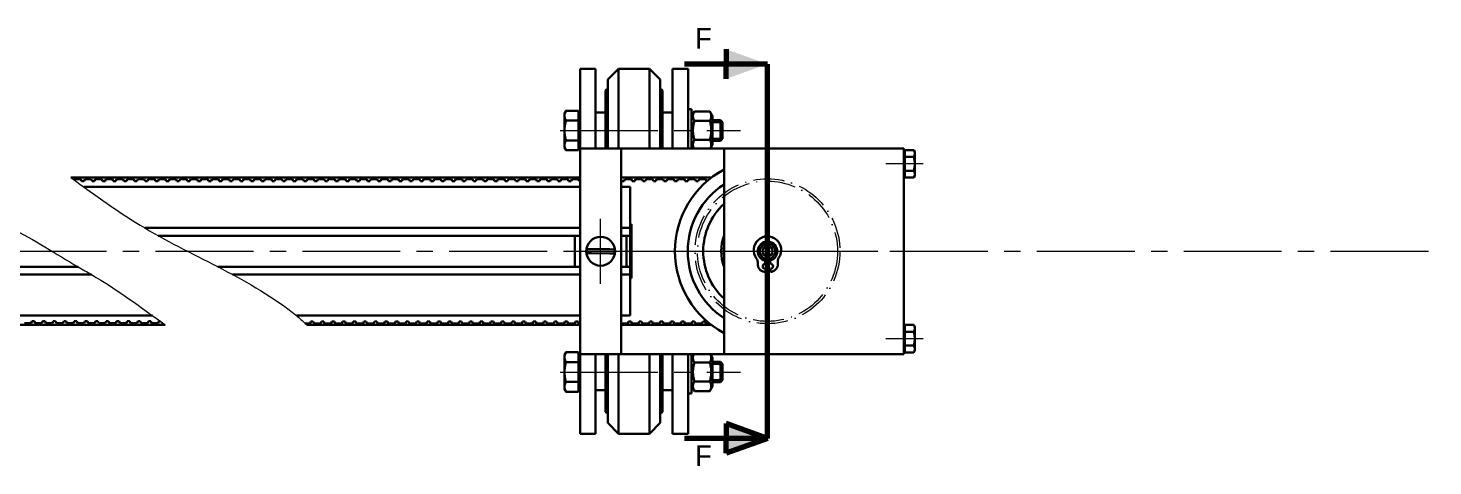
# Model space of a CAD drawing. Header units: millimetres. Extents: x 587 to 10361, y -8386 to 1488.
# Drawn here: x 7956.9 to 8230.2, y -4935.2 to -4850.1 of the extents above; entities that cross this region are included whole.
import ezdxf

# ---------------------------------------------------------------- set-up
doc = ezdxf.new("R2010")
doc.units = ezdxf.units.MM
doc.linetypes.add('ACAD_ISO10W100', pattern=[18, 12, -3, 0, -3])
doc.linetypes.add('CENTER2', pattern=[28.575, 19.05, -3.175, 3.175, -3.175])
for name, color, linetype, lineweight in [('Bgruba', 130, 'Continuous', 70), ('Cienka', 30, 'Continuous', 0), ('Gruba', 7, 'Continuous', 30), ('Przekrój', 50, 'Continuous', 15), ('Symetria', 210, 'ACAD_ISO10W100', 0), ('Widoczne (ISO)', 7, 'Continuous', 30), ('Wymiar', 3, 'Continuous', 20)]:
    doc.layers.add(name, color=color, linetype=linetype, lineweight=lineweight)

# ---------------------------------------------------------------- blocks, each defined once
blk = doc.blocks.new('*U260')
at = {"layer": 'Symetria', "color": 0, "linetype": 'CENTER2', "transparency": 16777216}
blk.add_line((-3.7, 0), (31.4, 0), dxfattribs=at)
blk = doc.blocks.new('*U261')
at = {"layer": 'Symetria', "color": 0, "linetype": 'CENTER2', "transparency": 16777216}
blk.add_line((-3.7, 0), (31.4, 0), dxfattribs=at)
blk = doc.blocks.new('*U301')
at = {"layer": 'Symetria', "color": 0, "linetype": 'CENTER2', "transparency": 16777216}
blk.add_line((3.62505, 0), (-3.62505, 0), dxfattribs=at)
blk = doc.blocks.new('*U302')
at = {"layer": 'Symetria', "color": 0, "linetype": 'CENTER2', "transparency": 16777216}
blk.add_line((3.62505, 0), (-3.62505, 0), dxfattribs=at)
blk = doc.blocks.new('*U346')
at = {"layer": 'Symetria', "color": 0, "linetype": 'CENTER2', "transparency": 16777216}
for p, q in [((0, 0.38), (0, 5.4)), ((-5.4, 0), (-0.38, 0)), ((0.38, 0), (5.4, 0)), ((0, -5.4), (0, -0.38))]:
    blk.add_line(p, q, dxfattribs=at)
at = {"layer": 'Symetria', "color": 0, "linetype": 'Continuous', "transparency": 16777216}
for p, q in [((-0.19, 0), (0.19, 0)), ((0, -0.19), (0, 0.19))]:
    blk.add_line(p, q, dxfattribs=at)
blk = doc.blocks.new('*U347')
at = {"layer": 'Symetria', "color": 0, "linetype": 'CENTER2', "transparency": 16777216}
for p, q in [((0, 0.56), (0, 6.3)), ((-6.3, 0), (-0.56, 0)), ((0.56, 0), (6.3, 0)), ((0, -6.3), (0, -0.56))]:
    blk.add_line(p, q, dxfattribs=at)
at = {"layer": 'Symetria', "color": 0, "linetype": 'Continuous', "transparency": 16777216}
for p, q in [((-0.28, 0), (0.28, 0)), ((0, -0.28), (0, 0.28))]:
    blk.add_line(p, q, dxfattribs=at)
blk = doc.blocks.new('*U348')
at = {"layer": 'Symetria', "color": 0, "linetype": 'CENTER2', "transparency": 16777216}
for p, q in [((0, 3.6), (0, 21.5)), ((-21.5, 0), (-3.6, 0)), ((3.6, 0), (21.5, 0)), ((0, -21.5), (0, -3.6))]:
    blk.add_line(p, q, dxfattribs=at)
at = {"layer": 'Symetria', "color": 0, "linetype": 'Continuous', "transparency": 16777216}
for p, q in [((-1.8, 0), (1.8, 0)), ((0, -1.8), (0, 1.8))]:
    blk.add_line(p, q, dxfattribs=at)
blk = doc.blocks.new('*U366')
at = {"layer": 'Symetria', "color": 0, "linetype": 'CENTER2', "transparency": 16777216}
blk.add_line((-118.71, 0), (529.84, 0), dxfattribs=at)

msp = doc.modelspace()

# ---------------------------------------------------------------- hatches: boundary and pattern name
at = {"layer": 'Bgruba'}
h = msp.add_hatch(color=256, dxfattribs=at)
h.dxf.hatch_style = 1
h.paths.add_polyline_path([(8092.648, -4859.963), (8099.713, -4857.436), (8099.713, -4857.078), (8092.648, -4857.078)])
h.paths.add_polyline_path([(8092.648, -4857.078), (8099.713, -4857.078), (8099.713, -4856.72), (8092.648, -4854.192)])
h.paths.add_polyline_path([(8099.713, -4857.078), (8100.713, -4857.078), (8099.713, -4856.72)])
h.paths.add_polyline_path([(8099.713, -4857.436), (8100.713, -4857.078), (8099.713, -4857.078)])
h = msp.add_hatch(color=256, dxfattribs=at)
h.dxf.hatch_style = 1
h.paths.add_polyline_path([(8092.648, -4932.757), (8099.713, -4930.229), (8099.713, -4929.871), (8092.648, -4929.871)])
h.paths.add_polyline_path([(8092.648, -4929.871), (8099.713, -4929.871), (8099.713, -4929.513), (8092.648, -4926.986)])
h.paths.add_polyline_path([(8099.713, -4929.871), (8100.713, -4929.871), (8099.713, -4929.513)])
h.paths.add_polyline_path([(8099.713, -4930.229), (8100.713, -4929.871), (8099.713, -4929.871)])

# ---------------------------------------------------------------- linework, layer by layer
for p, q in [((8092.648, -4854.192), (8092.648, -4857.078)), ((8100.713, -4857.078), (8084.583, -4857.078)), ((8092.648, -4859.963), (8092.648, -4857.078)), ((8100.713, -4929.871), (8100.713, -4857.078)), ((8100.713, -4929.871), (8092.648, -4926.986)), ((8092.648, -4926.986), (8092.648, -4929.871)), ((8100.713, -4929.871), (8084.583, -4929.871)), ((8100.713, -4929.871), (8092.648, -4932.757)), ((8092.648, -4932.757), (8092.648, -4929.871))]:
    msp.add_line(p, q, dxfattribs=at)
at = {"layer": 'Cienka'}
for p, q in [((8086.432, -4868.365), (8086.437, -4868.365)), ((8089.559, -4868.365), (8089.564, -4868.365)), ((8090.038, -4868.365), (8091.958, -4868.365)), ((8086.437, -4871.599), (8086.432, -4871.599)), ((8089.564, -4871.599), (8089.559, -4871.599)), ((8091.958, -4871.599), (8090.038, -4871.599)), ((8086.432, -4915.331), (8086.437, -4915.331)), ((8089.559, -4915.331), (8089.564, -4915.331)), ((8090.038, -4915.331), (8091.958, -4915.331)), ((8086.437, -4918.565), (8086.432, -4918.565)), ((8089.564, -4918.565), (8089.559, -4918.565)), ((8091.958, -4918.565), (8090.038, -4918.565))]:
    msp.add_line(p, q, dxfattribs=at)
at = {"layer": 'Gruba'}
for p, q in [((8064.256, -4857.991), (8064.256, -4873.474)), ((8064.256, -4857.991), (8067.256, -4857.991)), ((8067.256, -4857.991), (8067.256, -4873.474)), ((8069.656, -4860.091), (8071.756, -4857.991)), ((8071.756, -4857.991), (8077.756, -4857.991)), ((8071.756, -4873.474), (8071.756, -4857.991)), ((8079.856, -4860.091), (8077.756, -4857.991)), ((8077.756, -4873.474), (8077.756, -4857.991)), ((8082.256, -4857.991), (8082.256, -4873.474)), ((8082.256, -4857.991), (8085.256, -4857.991)), ((8085.256, -4857.991), (8085.256, -4873.474)), ((8069.656, -4873.474), (8069.656, -4860.091)), ((8079.856, -4873.474), (8079.856, -4860.091)), ((8069.206, -4862.241), (8069.456, -4861.991)), ((8069.206, -4873.474), (8069.206, -4862.241)), ((8069.656, -4861.991), (8069.456, -4861.991)), ((8069.456, -4873.474), (8069.456, -4861.991)), ((8079.856, -4861.991), (8080.056, -4861.991)), ((8080.306, -4862.241), (8080.056, -4861.991)), ((8080.056, -4873.474), (8080.056, -4861.991)), ((8080.306, -4873.474), (8080.306, -4862.241)), ((8067.256, -4866.491), (8069.206, -4866.491)), ((8069.206, -4873.474), (8069.206, -4866.491)), ((8080.306, -4866.491), (8082.256, -4866.491)), ((8085.256, -4865.844), (8085.958, -4865.844)), ((8085.958, -4865.844), (8085.958, -4869.991)), ((8085.958, -4867.222), (8086.494, -4866.293)), ((8085.958, -4867.222), (8086.494, -4866.293)), ((8085.958, -4867.222), (8085.958, -4867.222)), ((8085.958, -4872.742), (8085.958, -4867.222)), ((8089.498, -4866.287), (8086.498, -4866.287)), ((8089.498, -4866.287), (8086.498, -4866.287)), ((8090.038, -4867.222), (8089.502, -4866.293)), ((8090.038, -4867.222), (8089.502, -4866.293)), ((8090.038, -4872.742), (8090.038, -4867.222)), ((8090.038, -4867.222), (8090.038, -4872.742)), ((8085.958, -4873.474), (8085.958, -4869.991)), ((8089.498, -4868.125), (8086.498, -4868.125)), ((8089.498, -4868.144), (8086.498, -4868.144)), ((8090.038, -4867.982), (8091.575, -4867.982)), ((8090.038, -4867.982), (8091.575, -4867.982)), ((8091.958, -4868.365), (8090.038, -4868.365)), ((8091.958, -4868.365), (8091.575, -4867.982)), ((8091.958, -4868.365), (8091.575, -4867.982)), ((8091.575, -4867.982), (8091.575, -4871.982)), ((8091.958, -4871.599), (8091.958, -4868.365)), ((8091.958, -4868.365), (8091.958, -4871.599)), ((8085.958, -4872.742), (8086.381, -4873.474)), ((8085.958, -4872.742), (8086.381, -4873.474)), ((8085.958, -4872.761), (8085.958, -4872.761)), ((8089.498, -4871.82), (8086.498, -4871.82)), ((8089.498, -4871.839), (8086.498, -4871.839)), ((8090.038, -4872.742), (8089.615, -4873.474)), ((8090.038, -4872.742), (8089.615, -4873.474)), ((8090.038, -4871.599), (8091.958, -4871.599)), ((8090.038, -4871.982), (8091.575, -4871.982)), ((8091.575, -4871.982), (8090.038, -4871.982)), ((8091.958, -4871.599), (8091.575, -4871.982)), ((8091.958, -4871.599), (8091.575, -4871.982)), ((8064.256, -4873.474), (8072.256, -4873.474)), ((8064.256, -4873.474), (8064.256, -4913.474)), ((8072.256, -4873.474), (8092.256, -4873.474)), ((8072.256, -4913.474), (8072.256, -4873.474)), ((8092.256, -4913.474), (8092.256, -4873.474)), ((8127.256, -4873.474), (8092.256, -4873.474)), ((8127.256, -4913.474), (8127.256, -4873.474)), ((8064.256, -4879.14), (7965.197, -4879.138)), ((7965.79, -4879.57), (7965.833, -4879.452)), ((7965.833, -4879.452), (7967.116, -4879.452)), ((7967.116, -4879.452), (7967.259, -4879.847)), ((7967.259, -4879.847), (7967.75, -4879.847)), ((7967.722, -4880.974), (8064.256, -4880.974)), ((7967.75, -4879.847), (7967.894, -4879.452)), ((7967.894, -4879.452), (7969.176, -4879.452)), ((7969.176, -4879.452), (7969.32, -4879.847)), ((7969.32, -4879.847), (7969.81, -4879.847)), ((7969.81, -4879.847), (7969.954, -4879.452)), ((7969.954, -4879.452), (7971.236, -4879.452)), ((7971.236, -4879.452), (7971.38, -4879.847)), ((7971.38, -4879.847), (7971.871, -4879.847)), ((7971.871, -4879.847), (7972.014, -4879.452)), ((7972.014, -4879.452), (7973.297, -4879.452)), ((7973.297, -4879.452), (7973.441, -4879.847)), ((7973.441, -4879.847), (7973.931, -4879.847)), ((7973.931, -4879.847), (7974.075, -4879.452)), ((7974.075, -4879.452), (7975.357, -4879.452)), ((7975.357, -4879.452), (7975.501, -4879.847)), ((7975.501, -4879.847), (7975.991, -4879.847)), ((7975.991, -4879.847), (7976.135, -4879.452)), ((7976.135, -4879.452), (7977.417, -4879.452)), ((7977.417, -4879.452), (7977.561, -4879.847)), ((7977.561, -4879.847), (7978.052, -4879.847)), ((7978.052, -4879.847), (7978.196, -4879.452)), ((7978.196, -4879.452), (7979.478, -4879.452)), ((7979.478, -4879.452), (7979.622, -4879.847)), ((7979.622, -4879.847), (7980.112, -4879.847)), ((7980.112, -4879.847), (7980.256, -4879.452)), ((7980.256, -4879.452), (7981.538, -4879.452)), ((7981.538, -4879.452), (7981.682, -4879.847)), ((7981.682, -4879.847), (7982.172, -4879.847)), ((7982.172, -4879.847), (7982.316, -4879.452)), ((7982.316, -4879.452), (7983.599, -4879.452)), ((7983.599, -4879.452), (7983.742, -4879.847)), ((7983.742, -4879.847), (7984.233, -4879.847)), ((7984.233, -4879.847), (7984.377, -4879.452)), ((7984.377, -4879.452), (7985.659, -4879.452)), ((7985.659, -4879.452), (7985.803, -4879.847)), ((7985.803, -4879.847), (7986.293, -4879.847)), ((7986.293, -4879.847), (7986.437, -4879.452)), ((7986.437, -4879.452), (7987.719, -4879.452)), ((7987.719, -4879.452), (7987.863, -4879.847)), ((7987.863, -4879.847), (7988.354, -4879.847)), ((7988.354, -4879.847), (7988.497, -4879.452)), ((7988.497, -4879.452), (7989.78, -4879.452)), ((7989.78, -4879.452), (7989.923, -4879.847)), ((7989.923, -4879.847), (7990.414, -4879.847)), ((7990.414, -4879.847), (7990.558, -4879.452)), ((7990.558, -4879.452), (7991.84, -4879.452)), ((7991.84, -4879.452), (7991.984, -4879.847)), ((7991.984, -4879.847), (7992.474, -4879.847)), ((7992.474, -4879.847), (7992.618, -4879.452)), ((7992.618, -4879.452), (7993.9, -4879.452)), ((7993.9, -4879.452), (7994.044, -4879.847)), ((7994.044, -4879.847), (7994.535, -4879.847)), ((7994.535, -4879.847), (7994.678, -4879.452)), ((7994.678, -4879.452), (7995.961, -4879.452)), ((7995.961, -4879.452), (7996.105, -4879.847)), ((7996.105, -4879.847), (7996.595, -4879.847)), ((7996.595, -4879.847), (7996.739, -4879.452)), ((7996.739, -4879.452), (7998.021, -4879.452)), ((7998.021, -4879.452), (7998.165, -4879.847)), ((7998.165, -4879.847), (7998.655, -4879.847)), ((7998.655, -4879.847), (7998.799, -4879.452)), ((7998.799, -4879.452), (8000.081, -4879.452)), ((8000.081, -4879.452), (8000.225, -4879.847)), ((8000.225, -4879.847), (8000.716, -4879.847)), ((8000.716, -4879.847), (8000.859, -4879.452)), ((8000.859, -4879.452), (8002.142, -4879.452)), ((8002.142, -4879.452), (8002.286, -4879.847)), ((8002.286, -4879.847), (8002.776, -4879.847)), ((8002.776, -4879.847), (8002.92, -4879.452)), ((8002.92, -4879.452), (8004.202, -4879.452)), ((8004.202, -4879.452), (8004.346, -4879.848)), ((8004.346, -4879.848), (8004.836, -4879.848)), ((8004.836, -4879.848), (8004.98, -4879.452)), ((8004.98, -4879.452), (8006.263, -4879.453)), ((8006.263, -4879.453), (8006.406, -4879.848)), ((8006.406, -4879.848), (8006.897, -4879.848)), ((8006.897, -4879.848), (8007.041, -4879.453)), ((8007.041, -4879.453), (8008.323, -4879.453)), ((8008.323, -4879.453), (8008.467, -4879.848)), ((8008.467, -4879.848), (8008.957, -4879.848)), ((8008.957, -4879.848), (8009.101, -4879.453)), ((8009.101, -4879.453), (8010.383, -4879.453)), ((8010.383, -4879.453), (8010.527, -4879.848)), ((8010.527, -4879.848), (8011.018, -4879.848)), ((8011.018, -4879.848), (8011.161, -4879.453)), ((8011.161, -4879.453), (8012.444, -4879.453)), ((8012.444, -4879.453), (8012.587, -4879.848)), ((8012.587, -4879.848), (8013.078, -4879.848)), ((8013.078, -4879.848), (8013.222, -4879.453)), ((8013.222, -4879.453), (8014.504, -4879.453)), ((8014.504, -4879.453), (8014.648, -4879.848)), ((8014.648, -4879.848), (8015.138, -4879.848)), ((8015.138, -4879.848), (8015.282, -4879.453)), ((8015.282, -4879.453), (8016.564, -4879.453)), ((8016.564, -4879.453), (8016.708, -4879.848)), ((8016.708, -4879.848), (8017.199, -4879.848)), ((8017.199, -4879.848), (8017.342, -4879.453)), ((8017.342, -4879.453), (8018.625, -4879.453)), ((8018.625, -4879.453), (8018.769, -4879.848)), ((8018.769, -4879.848), (8019.259, -4879.848)), ((8019.259, -4879.848), (8019.403, -4879.453)), ((8019.403, -4879.453), (8020.685, -4879.453)), ((8020.685, -4879.453), (8020.829, -4879.848)), ((8020.829, -4879.848), (8021.319, -4879.848)), ((8021.319, -4879.848), (8021.463, -4879.453)), ((8021.463, -4879.453), (8022.745, -4879.453)), ((8022.745, -4879.453), (8022.889, -4879.848)), ((8022.889, -4879.848), (8023.38, -4879.848)), ((8023.38, -4879.848), (8023.523, -4879.453)), ((8023.523, -4879.453), (8024.806, -4879.453)), ((8024.806, -4879.453), (8024.95, -4879.848)), ((8024.95, -4879.848), (8025.44, -4879.848)), ((8025.44, -4879.848), (8025.584, -4879.453)), ((8025.584, -4879.453), (8026.866, -4879.453)), ((8026.866, -4879.453), (8027.01, -4879.848)), ((8027.01, -4879.848), (8027.5, -4879.848)), ((8027.5, -4879.848), (8027.644, -4879.453)), ((8027.644, -4879.453), (8028.927, -4879.453)), ((8028.927, -4879.453), (8029.07, -4879.848)), ((8029.07, -4879.848), (8029.561, -4879.848)), ((8029.561, -4879.848), (8029.705, -4879.453)), ((8029.705, -4879.453), (8030.987, -4879.453)), ((8030.987, -4879.453), (8031.131, -4879.848)), ((8031.131, -4879.848), (8031.621, -4879.848)), ((8031.621, -4879.848), (8031.765, -4879.453)), ((8031.765, -4879.453), (8033.047, -4879.453)), ((8033.047, -4879.453), (8033.191, -4879.848)), ((8033.191, -4879.848), (8033.681, -4879.848)), ((8033.681, -4879.848), (8033.825, -4879.453)), ((8033.825, -4879.453), (8035.108, -4879.453)), ((8035.108, -4879.453), (8035.251, -4879.848)), ((8035.251, -4879.848), (8035.742, -4879.848)), ((8035.742, -4879.848), (8035.886, -4879.453)), ((8035.886, -4879.453), (8037.168, -4879.453)), ((8037.168, -4879.453), (8037.312, -4879.848)), ((8037.312, -4879.848), (8037.802, -4879.848)), ((8037.802, -4879.848), (8037.946, -4879.453)), ((8037.946, -4879.453), (8039.228, -4879.453)), ((8039.228, -4879.453), (8039.372, -4879.848)), ((8039.372, -4879.848), (8039.863, -4879.848)), ((8039.863, -4879.848), (8040.006, -4879.453)), ((8040.006, -4879.453), (8041.289, -4879.453)), ((8041.289, -4879.453), (8041.433, -4879.848)), ((8041.433, -4879.848), (8041.923, -4879.848)), ((8041.923, -4879.848), (8042.067, -4879.453)), ((8042.067, -4879.453), (8043.349, -4879.453)), ((8043.349, -4879.453), (8043.493, -4879.848)), ((8043.493, -4879.848), (8043.983, -4879.848)), ((8043.983, -4879.848), (8044.127, -4879.453)), ((8044.127, -4879.453), (8045.409, -4879.453)), ((8045.409, -4879.453), (8045.553, -4879.848)), ((8045.553, -4879.848), (8046.044, -4879.848)), ((8046.044, -4879.848), (8046.187, -4879.453)), ((8046.187, -4879.453), (8047.47, -4879.453)), ((8047.47, -4879.453), (8047.614, -4879.848)), ((8047.614, -4879.848), (8048.104, -4879.848)), ((8048.104, -4879.848), (8048.248, -4879.453)), ((8048.248, -4879.453), (8049.53, -4879.453)), ((8049.53, -4879.453), (8049.674, -4879.848)), ((8049.674, -4879.848), (8050.164, -4879.848)), ((8050.164, -4879.848), (8050.308, -4879.453)), ((8050.308, -4879.453), (8051.591, -4879.453)), ((8051.591, -4879.453), (8051.734, -4879.848)), ((8051.734, -4879.848), (8052.225, -4879.848)), ((8052.225, -4879.848), (8052.369, -4879.453)), ((8052.369, -4879.453), (8053.651, -4879.453)), ((8053.651, -4879.453), (8053.795, -4879.849)), ((8053.795, -4879.849), (8054.285, -4879.849)), ((8054.285, -4879.849), (8054.429, -4879.453)), ((8054.429, -4879.453), (8055.711, -4879.454)), ((8055.711, -4879.454), (8055.855, -4879.849)), ((8055.855, -4879.849), (8056.345, -4879.849)), ((8056.345, -4879.849), (8056.489, -4879.454)), ((8056.489, -4879.454), (8057.772, -4879.454)), ((8057.772, -4879.454), (8057.915, -4879.849)), ((8057.915, -4879.849), (8058.406, -4879.849)), ((8058.406, -4879.849), (8058.55, -4879.454)), ((8058.55, -4879.454), (8059.832, -4879.454)), ((8059.832, -4879.454), (8059.976, -4879.849)), ((8059.976, -4879.849), (8060.466, -4879.849)), ((8060.466, -4879.849), (8060.61, -4879.454)), ((8060.61, -4879.454), (8061.892, -4879.454)), ((8061.892, -4879.454), (8062.036, -4879.849)), ((8062.036, -4879.849), (8062.527, -4879.849)), ((8062.527, -4879.849), (8062.67, -4879.454)), ((8062.67, -4879.454), (8063.953, -4879.454)), ((8063.953, -4879.454), (8064.096, -4879.849)), ((8064.096, -4879.849), (8064.256, -4879.849)), ((8089.826, -4879.141), (8072.256, -4879.14)), ((8072.256, -4879.624), (8072.338, -4879.849)), ((8072.256, -4880.974), (8074.016, -4880.974)), ((8072.338, -4879.849), (8072.828, -4879.849)), ((8072.828, -4879.849), (8072.972, -4879.454)), ((8072.972, -4879.454), (8074.255, -4879.454)), ((8074.016, -4880.974), (8074.016, -4888.949)), ((8074.255, -4879.454), (8074.398, -4879.849)), ((8074.398, -4879.849), (8074.889, -4879.849)), ((8074.889, -4879.849), (8075.033, -4879.454)), ((8075.033, -4879.454), (8076.315, -4879.454)), ((8076.315, -4879.454), (8076.459, -4879.849)), ((8076.459, -4879.849), (8076.949, -4879.849)), ((8076.949, -4879.849), (8077.093, -4879.454)), ((8077.093, -4879.454), (8078.375, -4879.454)), ((8078.375, -4879.454), (8078.519, -4879.849)), ((8078.519, -4879.849), (8079.009, -4879.849)), ((8079.009, -4879.849), (8079.153, -4879.454)), ((8079.153, -4879.454), (8080.436, -4879.454)), ((8080.436, -4879.454), (8080.579, -4879.849)), ((8080.579, -4879.849), (8081.07, -4879.849)), ((8081.07, -4879.849), (8081.214, -4879.454)), ((8081.214, -4879.454), (8082.496, -4879.454)), ((8082.496, -4879.454), (8082.64, -4879.849)), ((8082.64, -4879.849), (8083.13, -4879.849)), ((8083.13, -4879.849), (8083.274, -4879.454)), ((8083.274, -4879.454), (8084.556, -4879.454)), ((8084.556, -4879.454), (8084.7, -4879.849)), ((8084.7, -4879.849), (8085.191, -4879.849)), ((8085.191, -4879.849), (8085.334, -4879.454)), ((8085.334, -4879.454), (8086.617, -4879.454)), ((8086.617, -4879.454), (8086.76, -4879.849)), ((8086.76, -4879.849), (8087.251, -4879.849)), ((8087.251, -4879.849), (8087.395, -4879.454)), ((8087.395, -4879.454), (8088.677, -4879.454)), ((8088.677, -4879.454), (8088.821, -4879.849)), ((8088.821, -4879.849), (8088.951, -4879.849)), ((8064.256, -4888.949), (7979.58, -4888.949)), ((8074.016, -4888.949), (8072.256, -4888.949)), ((8074.016, -4888.224), (8074.256, -4888.224)), ((8074.016, -4890.449), (8074.016, -4888.949)), ((8074.256, -4888.224), (8074.256, -4889.224)), ((7982.178, -4890.449), (8064.256, -4890.449)), ((8063.254, -4896.499), (8063.254, -4890.449)), ((8072.256, -4890.449), (8074.016, -4890.449)), ((8073.258, -4896.499), (8073.258, -4890.449)), ((8074.016, -4889.224), (8074.256, -4889.224)), ((8074.016, -4890.449), (8074.016, -4896.499)), ((8074.256, -4889.224), (8074.256, -4897.724)), ((8066.479, -4893.855), (8065.587, -4893.846)), ((8065.595, -4893.046), (8066.487, -4893.055)), ((8070.025, -4893.894), (8066.479, -4893.855)), ((8066.487, -4893.055), (8070.034, -4893.094)), ((8070.917, -4893.903), (8070.025, -4893.894)), ((8070.034, -4893.094), (8070.926, -4893.103)), ((7966.597, -4896.499), (7925.513, -4896.499)), ((8064.256, -4896.499), (7993.787, -4896.499)), ((8074.016, -4896.499), (8072.256, -4896.499)), ((8074.016, -4897.999), (8074.016, -4896.499)), ((8100.263, -4895.32), (8100.279, -4895.92)), ((8100.306, -4896.92), (8100.322, -4897.519)), ((8101.278, -4895.893), (8101.262, -4895.293)), ((8101.321, -4897.493), (8101.305, -4896.893)), ((7924.013, -4897.999), (7969.195, -4897.999)), ((7996.637, -4897.999), (8064.256, -4897.999)), ((8072.256, -4897.999), (8074.016, -4897.999)), ((8074.016, -4897.724), (8074.256, -4897.724)), ((8074.016, -4897.999), (8074.016, -4905.974)), ((8074.016, -4898.724), (8074.256, -4898.724)), ((8074.256, -4897.724), (8074.256, -4898.724)), ((7920.538, -4905.974), (7981.057, -4905.974)), ((7920.538, -4907.788), (7983.542, -4907.789)), ((7957.47, -4907.475), (7956.188, -4907.475)), ((7957.614, -4907.08), (7957.47, -4907.475)), ((7958.105, -4907.08), (7957.614, -4907.08)), ((7958.248, -4907.475), (7958.105, -4907.08)), ((7959.531, -4907.475), (7958.248, -4907.475)), ((7959.675, -4907.08), (7959.531, -4907.475)), ((7960.165, -4907.08), (7959.675, -4907.08)), ((7960.309, -4907.475), (7960.165, -4907.08)), ((7961.591, -4907.475), (7960.309, -4907.475)), ((7961.735, -4907.08), (7961.591, -4907.475)), ((7962.225, -4907.08), (7961.735, -4907.08)), ((7962.369, -4907.475), (7962.225, -4907.08)), ((7963.652, -4907.475), (7962.369, -4907.475)), ((7963.795, -4907.08), (7963.652, -4907.475)), ((7964.286, -4907.08), (7963.795, -4907.08)), ((7964.43, -4907.475), (7964.286, -4907.08)), ((7965.712, -4907.475), (7964.43, -4907.475)), ((7965.856, -4907.08), (7965.712, -4907.475)), ((7966.346, -4907.08), (7965.856, -4907.08)), ((7966.49, -4907.475), (7966.346, -4907.08)), ((7967.772, -4907.475), (7966.49, -4907.475)), ((7967.916, -4907.08), (7967.772, -4907.475)), ((7968.406, -4907.08), (7967.916, -4907.08)), ((7968.55, -4907.475), (7968.406, -4907.08)), ((7969.833, -4907.475), (7968.55, -4907.475)), ((7969.976, -4907.08), (7969.833, -4907.475)), ((7970.467, -4907.08), (7969.976, -4907.08)), ((7970.611, -4907.475), (7970.467, -4907.08)), ((7971.893, -4907.476), (7970.611, -4907.475)), ((7972.037, -4907.08), (7971.893, -4907.476)), ((7972.527, -4907.08), (7972.037, -4907.08)), ((7972.671, -4907.476), (7972.527, -4907.08)), ((7973.953, -4907.476), (7972.671, -4907.476)), ((7974.097, -4907.081), (7973.953, -4907.476)), ((7974.588, -4907.081), (7974.097, -4907.081)), ((7974.731, -4907.476), (7974.588, -4907.081)), ((7976.014, -4907.476), (7974.731, -4907.476)), ((7976.158, -4907.081), (7976.014, -4907.476)), ((7976.648, -4907.081), (7976.158, -4907.081)), ((7976.792, -4907.476), (7976.648, -4907.081)), ((7978.074, -4907.476), (7976.792, -4907.476)), ((7978.218, -4907.081), (7978.074, -4907.476)), ((7978.708, -4907.081), (7978.218, -4907.081)), ((7978.852, -4907.476), (7978.708, -4907.081)), ((7980.134, -4907.476), (7978.852, -4907.476)), ((7980.278, -4907.081), (7980.134, -4907.476)), ((7980.769, -4907.081), (7980.278, -4907.081)), ((7980.912, -4907.476), (7980.769, -4907.081)), ((7982.195, -4907.476), (7980.912, -4907.476)), ((7982.339, -4907.081), (7982.195, -4907.476)), ((7982.575, -4907.081), (7982.339, -4907.081)), ((7982.973, -4907.476), (7982.922, -4907.335)), ((8009.068, -4905.974), (8064.256, -4905.974)), ((8011.728, -4907.493), (8010.801, -4907.493)), ((8011.115, -4907.806), (8064.256, -4907.807)), ((8011.872, -4907.098), (8011.728, -4907.493)), ((8012.363, -4907.098), (8011.872, -4907.098)), ((8012.506, -4907.493), (8012.363, -4907.098)), ((8013.789, -4907.493), (8012.506, -4907.493)), ((8013.933, -4907.098), (8013.789, -4907.493)), ((8014.423, -4907.098), (8013.933, -4907.098)), ((8014.567, -4907.493), (8014.423, -4907.098)), ((8015.849, -4907.493), (8014.567, -4907.493)), ((8015.993, -4907.098), (8015.849, -4907.493)), ((8016.483, -4907.098), (8015.993, -4907.098)), ((8016.627, -4907.493), (8016.483, -4907.098)), ((8017.909, -4907.493), (8016.627, -4907.493)), ((8018.053, -4907.098), (8017.909, -4907.493)), ((8018.544, -4907.098), (8018.053, -4907.098)), ((8018.687, -4907.493), (8018.544, -4907.098)), ((8019.97, -4907.493), (8018.687, -4907.493)), ((8020.114, -4907.098), (8019.97, -4907.493)), ((8020.604, -4907.098), (8020.114, -4907.098)), ((8020.748, -4907.493), (8020.604, -4907.098)), ((8022.03, -4907.493), (8020.748, -4907.493)), ((8022.174, -4907.098), (8022.03, -4907.493)), ((8022.664, -4907.098), (8022.174, -4907.098)), ((8022.808, -4907.493), (8022.664, -4907.098)), ((8024.091, -4907.493), (8022.808, -4907.493)), ((8024.234, -4907.098), (8024.091, -4907.493)), ((8024.725, -4907.098), (8024.234, -4907.098)), ((8024.869, -4907.493), (8024.725, -4907.098)), ((8026.151, -4907.493), (8024.869, -4907.493)), ((8026.295, -4907.098), (8026.151, -4907.493)), ((8026.785, -4907.098), (8026.295, -4907.098)), ((8026.929, -4907.493), (8026.785, -4907.098)), ((8028.211, -4907.493), (8026.929, -4907.493)), ((8028.355, -4907.098), (8028.211, -4907.493)), ((8028.845, -4907.098), (8028.355, -4907.098)), ((8028.989, -4907.493), (8028.845, -4907.098)), ((8030.272, -4907.493), (8028.989, -4907.493)), ((8030.415, -4907.098), (8030.272, -4907.493)), ((8030.906, -4907.098), (8030.415, -4907.098)), ((8031.05, -4907.493), (8030.906, -4907.098)), ((8032.332, -4907.493), (8031.05, -4907.493)), ((8032.476, -4907.098), (8032.332, -4907.493)), ((8032.966, -4907.098), (8032.476, -4907.098)), ((8033.11, -4907.493), (8032.966, -4907.098)), ((8034.392, -4907.493), (8033.11, -4907.493)), ((8034.536, -4907.098), (8034.392, -4907.493)), ((8035.027, -4907.098), (8034.536, -4907.098)), ((8035.17, -4907.493), (8035.027, -4907.098)), ((8036.453, -4907.493), (8035.17, -4907.493)), ((8036.597, -4907.098), (8036.453, -4907.493)), ((8037.087, -4907.098), (8036.597, -4907.098)), ((8037.231, -4907.493), (8037.087, -4907.098)), ((8038.513, -4907.493), (8037.231, -4907.493)), ((8038.657, -4907.098), (8038.513, -4907.493)), ((8039.147, -4907.098), (8038.657, -4907.098)), ((8039.291, -4907.493), (8039.147, -4907.098)), ((8040.573, -4907.493), (8039.291, -4907.493)), ((8040.717, -4907.098), (8040.573, -4907.493)), ((8041.208, -4907.098), (8040.717, -4907.098)), ((8041.351, -4907.493), (8041.208, -4907.098)), ((8042.634, -4907.493), (8041.351, -4907.493)), ((8042.778, -4907.098), (8042.634, -4907.493)), ((8043.268, -4907.098), (8042.778, -4907.098)), ((8043.412, -4907.493), (8043.268, -4907.098)), ((8044.694, -4907.493), (8043.412, -4907.493)), ((8044.838, -4907.098), (8044.694, -4907.493)), ((8045.328, -4907.098), (8044.838, -4907.098)), ((8045.472, -4907.493), (8045.328, -4907.098)), ((8046.755, -4907.493), (8045.472, -4907.493)), ((8046.898, -4907.098), (8046.755, -4907.493)), ((8047.389, -4907.098), (8046.898, -4907.098)), ((8047.142, -4907.447), (8047.145, -4907.447)), ((8047.533, -4907.493), (8047.389, -4907.098)), ((8048.815, -4907.493), (8047.533, -4907.493)), ((8048.959, -4907.098), (8048.815, -4907.493)), ((8049.449, -4907.098), (8048.959, -4907.098)), ((8049.593, -4907.493), (8049.449, -4907.098)), ((8050.875, -4907.494), (8049.593, -4907.493)), ((8051.019, -4907.098), (8050.875, -4907.494)), ((8051.509, -4907.098), (8051.019, -4907.098)), ((8051.653, -4907.494), (8051.509, -4907.098)), ((8052.936, -4907.494), (8051.653, -4907.494)), ((8053.079, -4907.099), (8052.936, -4907.494)), ((8053.57, -4907.099), (8053.079, -4907.099)), ((8053.714, -4907.494), (8053.57, -4907.099)), ((8054.996, -4907.494), (8053.714, -4907.494)), ((8055.14, -4907.099), (8054.996, -4907.494)), ((8055.63, -4907.099), (8055.14, -4907.099)), ((8055.774, -4907.494), (8055.63, -4907.099)), ((8057.056, -4907.494), (8055.774, -4907.494)), ((8057.2, -4907.099), (8057.056, -4907.494)), ((8057.691, -4907.099), (8057.2, -4907.099)), ((8057.834, -4907.494), (8057.691, -4907.099)), ((8059.117, -4907.494), (8057.834, -4907.494)), ((8059.26, -4907.099), (8059.117, -4907.494)), ((8059.751, -4907.099), (8059.26, -4907.099)), ((8059.895, -4907.494), (8059.751, -4907.099)), ((8061.177, -4907.494), (8059.895, -4907.494)), ((8061.321, -4907.099), (8061.177, -4907.494)), ((8061.811, -4907.099), (8061.321, -4907.099)), ((8061.955, -4907.494), (8061.811, -4907.099)), ((8063.237, -4907.494), (8061.955, -4907.494)), ((8063.381, -4907.099), (8063.237, -4907.494)), ((8063.872, -4907.099), (8063.381, -4907.099)), ((8064.015, -4907.494), (8063.872, -4907.099)), ((8064.256, -4907.494), (8064.015, -4907.494)), ((8072.256, -4905.974), (8074.016, -4905.974)), ((8072.257, -4907.494), (8072.256, -4907.492)), ((8072.256, -4907.808), (8089.825, -4907.808)), ((8073.539, -4907.494), (8072.257, -4907.494)), ((8073.683, -4907.099), (8073.539, -4907.494)), ((8074.173, -4907.099), (8073.683, -4907.099)), ((8074.317, -4907.494), (8074.173, -4907.099)), ((8075.6, -4907.494), (8074.317, -4907.494)), ((8075.743, -4907.099), (8075.6, -4907.494)), ((8076.234, -4907.099), (8075.743, -4907.099)), ((8076.378, -4907.494), (8076.234, -4907.099)), ((8077.66, -4907.494), (8076.378, -4907.494)), ((8077.804, -4907.099), (8077.66, -4907.494)), ((8078.294, -4907.099), (8077.804, -4907.099)), ((8078.438, -4907.494), (8078.294, -4907.099)), ((8079.72, -4907.494), (8078.438, -4907.494)), ((8079.864, -4907.099), (8079.72, -4907.494)), ((8080.355, -4907.099), (8079.864, -4907.099)), ((8080.498, -4907.494), (8080.355, -4907.099)), ((8081.781, -4907.494), (8080.498, -4907.494)), ((8081.924, -4907.099), (8081.781, -4907.494)), ((8082.415, -4907.099), (8081.924, -4907.099)), ((8082.559, -4907.494), (8082.415, -4907.099)), ((8083.841, -4907.494), (8082.559, -4907.494)), ((8083.985, -4907.099), (8083.841, -4907.494)), ((8084.475, -4907.099), (8083.985, -4907.099)), ((8084.619, -4907.494), (8084.475, -4907.099)), ((8085.901, -4907.494), (8084.619, -4907.494)), ((8086.045, -4907.099), (8085.901, -4907.494)), ((8086.536, -4907.099), (8086.045, -4907.099)), ((8086.679, -4907.494), (8086.536, -4907.099)), ((8087.962, -4907.494), (8086.679, -4907.494)), ((8088.106, -4907.099), (8087.962, -4907.494)), ((8088.596, -4907.099), (8088.106, -4907.099)), ((8088.74, -4907.494), (8088.596, -4907.099)), ((8089.424, -4907.494), (8088.74, -4907.494)), ((8064.256, -4913.474), (8064.256, -4928.958)), ((8064.256, -4913.474), (8072.256, -4913.474)), ((8067.256, -4913.474), (8067.256, -4928.958)), ((8069.206, -4920.458), (8069.206, -4913.474)), ((8069.206, -4924.708), (8069.206, -4913.474)), ((8069.456, -4924.958), (8069.456, -4913.474)), ((8069.656, -4926.858), (8069.656, -4913.474)), ((8071.756, -4928.958), (8071.756, -4913.474)), ((8072.256, -4913.474), (8092.256, -4913.474)), ((8077.756, -4928.958), (8077.756, -4913.474)), ((8079.856, -4926.858), (8079.856, -4913.474)), ((8080.056, -4924.958), (8080.056, -4913.474)), ((8080.306, -4924.708), (8080.306, -4913.474)), ((8082.256, -4913.474), (8082.256, -4928.958)), ((8085.256, -4913.474), (8085.256, -4928.958)), ((8085.958, -4914.188), (8086.37, -4913.474)), ((8085.958, -4914.188), (8086.37, -4913.474)), ((8085.958, -4913.474), (8085.958, -4916.958)), ((8090.038, -4914.188), (8089.626, -4913.474)), ((8090.038, -4914.188), (8089.626, -4913.474)), ((8127.256, -4913.474), (8092.256, -4913.474)), ((8085.958, -4914.188), (8085.958, -4914.188)), ((8085.958, -4919.708), (8085.958, -4914.188)), ((8089.498, -4915.091), (8086.498, -4915.091)), ((8089.498, -4915.11), (8086.498, -4915.11)), ((8090.038, -4919.708), (8090.038, -4914.188)), ((8090.038, -4914.188), (8090.038, -4919.708)), ((8090.038, -4914.948), (8091.575, -4914.948)), ((8090.038, -4914.948), (8091.575, -4914.948)), ((8091.958, -4915.331), (8090.038, -4915.331)), ((8091.958, -4915.331), (8091.575, -4914.948)), ((8091.958, -4915.331), (8091.575, -4914.948)), ((8091.575, -4914.948), (8091.575, -4918.948)), ((8091.958, -4918.565), (8091.958, -4915.331)), ((8091.958, -4915.331), (8091.958, -4918.565)), ((8085.958, -4921.105), (8085.958, -4916.958)), ((8089.498, -4918.786), (8086.498, -4918.786)), ((8089.498, -4918.805), (8086.498, -4918.805)), ((8090.038, -4918.565), (8091.958, -4918.565)), ((8090.038, -4918.948), (8091.575, -4918.948)), ((8091.575, -4918.948), (8090.038, -4918.948)), ((8091.958, -4918.565), (8091.575, -4918.948)), ((8091.958, -4918.565), (8091.575, -4918.948)), ((8067.256, -4920.458), (8069.206, -4920.458)), ((8080.306, -4920.458), (8082.256, -4920.458)), ((8085.256, -4921.105), (8085.958, -4921.105)), ((8085.958, -4919.708), (8086.494, -4920.637)), ((8085.958, -4919.708), (8086.494, -4920.637)), ((8085.958, -4919.727), (8085.958, -4919.727)), ((8089.498, -4920.643), (8086.498, -4920.643)), ((8089.498, -4920.643), (8086.498, -4920.643)), ((8090.038, -4919.708), (8089.502, -4920.637)), ((8090.038, -4919.708), (8089.502, -4920.637)), ((8069.206, -4924.708), (8069.456, -4924.958)), ((8080.306, -4924.708), (8080.056, -4924.958)), ((8069.656, -4924.958), (8069.456, -4924.958)), ((8069.656, -4926.858), (8071.756, -4928.958)), ((8079.856, -4926.858), (8077.756, -4928.958)), ((8079.856, -4924.958), (8080.056, -4924.958)), ((8064.256, -4928.958), (8067.256, -4928.958)), ((8071.756, -4928.958), (8077.756, -4928.958)), ((8082.256, -4928.958), (8085.256, -4928.958))]:
    msp.add_line(p, q, dxfattribs=at)
for centre, radius in [((8068.256, -4893.474), 2.8), ((8100.713, -4893.474), 1.5), ((8100.713, -4893.474), 1)]:
    msp.add_circle(centre, radius, dxfattribs=at)
for centre, radius, start, end in [((8100.713, -4893.474), 18, 118.0238, 241.9762), ((8100.713, -4893.474), 15.5, 123.06695, 236.93305), ((8100.713, -4893.474), 12.5, 132.57596, 227.42404), ((8100.713, -4893.474), 9, 159.99731, 200.00269), ((8100.707, -4893.25), 2.675, 327.02951, 216.05365), ((8100.713, -4893.474), 1.9, 286.7991, 256.28406), ((8068.256, -4893.474), 2.695, 170.84932, 187.91838), ((8068.256, -4893.474), 2.695, 350.84932, 7.91838), ((8100.713, -4893.474), 8.5, 174.24035, 185.75965), ((8097.332, -4895.707), 1.5, 354.24523, 36.05365), ((8100.317, -4896.008), 1.5, 174.24523, 261.10325), ((8100.292, -4896.42), 0.5, 91.54158, 271.54158), ((8100.713, -4893.474), 2, 257.06407, 286.01909), ((8101.292, -4896.393), 0.5, 271.54158, 91.54158), ((8101.245, -4895.983), 1.5, 281.97991, 8.83793), ((8104.21, -4895.522), 1.5, 147.02951, 188.83793), ((8100.713, -4893.474), 4.064, 261.10325, 264.47433), ((8100.713, -4893.474), 4.064, 278.60884, 281.97991)]:
    msp.add_arc(centre, radius, start, end, dxfattribs=at)
for points, weights in [([(8086.498, -4866.287), (8085.965, -4867.206), (8086.498, -4868.125)], [1, 1.15470053838, 1]), ([(8086.498, -4868.144), (8085.965, -4867.215), (8086.498, -4866.287)], [1, 1.15470053838, 1]), ([(8086.498, -4866.287), (8086.496, -4866.29), (8086.494, -4866.293)], [1, 1.0004584973, 1.00091427683]), ([(8089.498, -4868.125), (8090.032, -4867.206), (8089.498, -4866.287)], [1, 1.15470053838, 1]), ([(8089.498, -4866.287), (8090.032, -4867.215), (8089.498, -4868.144)], [1, 1.15470053838, 1]), ([(8089.502, -4866.293), (8089.5, -4866.29), (8089.498, -4866.287)], [1.00091427683, 1.0004584973, 1]), ([(8086.498, -4868.125), (8085.965, -4869.972), (8086.498, -4871.82)], [1, 1.15470053838, 1]), ([(8086.498, -4871.839), (8085.965, -4869.991), (8086.498, -4868.144)], [1, 1.15470053838, 1]), ([(8089.498, -4871.82), (8090.032, -4869.972), (8089.498, -4868.125)], [1, 1.15470053838, 1]), ([(8089.498, -4868.144), (8090.032, -4869.991), (8089.498, -4871.839)], [1, 1.15470053838, 1]), ([(8086.498, -4871.82), (8086.011, -4872.668), (8086.392, -4873.474)], [1, 1.13950675207, 1.02740308214]), ([(8086.391, -4873.474), (8086.011, -4872.678), (8086.498, -4871.839)], [1.02766464508, 1.1393437882, 1]), ([(8089.604, -4873.474), (8089.986, -4872.668), (8089.498, -4871.82)], [1.0274030821, 1.13950675209, 1]), ([(8089.498, -4871.839), (8089.985, -4872.678), (8089.605, -4873.474)], [1, 1.13934378822, 1.02766464505]), ([(8086.498, -4915.11), (8086.015, -4914.27), (8086.383, -4913.474)], [1, 1.13802261178, 1.02975983163]), ([(8086.382, -4913.474), (8086.016, -4914.26), (8086.498, -4915.091)], [1.03004091389, 1.13784317264, 1]), ([(8089.498, -4915.091), (8089.98, -4914.26), (8089.614, -4913.474)], [1, 1.13784317262, 1.03004091392]), ([(8089.613, -4913.474), (8089.981, -4914.27), (8089.498, -4915.11)], [1.02975983166, 1.13802261176, 1]), ([(8086.498, -4915.091), (8085.965, -4916.939), (8086.498, -4918.786)], [1, 1.15470053838, 1]), ([(8086.498, -4918.805), (8085.965, -4916.958), (8086.498, -4915.11)], [1, 1.15470053838, 1]), ([(8089.498, -4918.786), (8090.032, -4916.939), (8089.498, -4915.091)], [1, 1.15470053838, 1]), ([(8089.498, -4915.11), (8090.032, -4916.958), (8089.498, -4918.805)], [1, 1.15470053838, 1]), ([(8086.498, -4918.786), (8085.965, -4919.715), (8086.498, -4920.643)], [1, 1.15470053838, 1]), ([(8086.498, -4920.643), (8085.965, -4919.724), (8086.498, -4918.805)], [1, 1.15470053838, 1]), ([(8089.498, -4920.643), (8090.032, -4919.715), (8089.498, -4918.786)], [1, 1.15470053838, 1]), ([(8089.498, -4918.805), (8090.032, -4919.724), (8089.498, -4920.643)], [1, 1.15470053838, 1]), ([(8086.498, -4920.643), (8086.496, -4920.64), (8086.494, -4920.637)], [1, 1.0004584973, 1.00091427683]), ([(8089.502, -4920.637), (8089.5, -4920.64), (8089.498, -4920.643)], [1.00091427683, 1.0004584973, 1])]:
    msp.add_rational_spline(points, weights, degree=2, dxfattribs=at)
at = {"layer": 'Przekrój'}
for points in [[(7938.36, -4879.435), (7939.707, -4880.974), (7953.52, -4888.949), (7966.597, -4896.499), (7969.195, -4897.999), (7983.544, -4907.791)], [(7965.197, -4879.138), (7979.58, -4888.949), (8009.068, -4905.974), (8010.801, -4907.493), (8011.115, -4907.806)]]:
    msp.add_spline(points, degree=3, dxfattribs=at)
at = {"layer": 'Symetria', "ltscale": 0.5}
for radius in [14.093, 13.627]:
    msp.add_circle((8100.713, -4893.474), radius, dxfattribs=at)
at = {"layer": 'Widoczne (ISO)'}
for p, q in [((8061.228, -4866.661), (8061.526, -4866.146)), ((8061.228, -4867.107), (8061.228, -4866.661)), ((8061.228, -4869.991), (8061.228, -4867.107)), ((8063.953, -4866.146), (8061.526, -4866.146)), ((8063.953, -4868.068), (8063.953, -4866.146)), ((8063.953, -4867.085), (8064.256, -4867.085)), ((8061.228, -4872.875), (8061.228, -4869.991)), ((8063.953, -4868.068), (8061.526, -4868.068)), ((8063.953, -4871.914), (8063.953, -4868.068)), ((8063.953, -4871.914), (8061.526, -4871.914)), ((8063.953, -4873.837), (8063.953, -4871.914)), ((8061.228, -4873.322), (8061.228, -4872.875)), ((8061.228, -4873.322), (8061.526, -4873.837)), ((8063.953, -4873.837), (8061.526, -4873.837)), ((8063.953, -4872.898), (8064.256, -4872.898)), ((8127.467, -4874.447), (8127.256, -4874.447)), ((8127.467, -4873.792), (8129.161, -4873.792)), ((8127.467, -4875.133), (8127.467, -4873.792)), ((8127.467, -4875.133), (8129.161, -4875.133)), ((8127.467, -4877.816), (8127.467, -4875.133)), ((8129.368, -4874.152), (8129.161, -4873.792)), ((8129.368, -4874.463), (8129.368, -4874.152)), ((8129.368, -4876.474), (8129.368, -4874.463)), ((8127.467, -4877.816), (8129.161, -4877.816)), ((8127.467, -4879.157), (8127.467, -4877.816)), ((8129.368, -4878.486), (8129.368, -4876.474)), ((8127.467, -4878.502), (8127.256, -4878.502)), ((8127.467, -4879.157), (8129.161, -4879.157)), ((8129.368, -4878.797), (8129.161, -4879.157)), ((8129.368, -4878.797), (8129.368, -4878.486)), ((8127.467, -4907.792), (8127.467, -4909.133)), ((8127.467, -4907.792), (8129.161, -4907.792)), ((8129.368, -4908.152), (8129.161, -4907.792)), ((8129.368, -4908.152), (8129.368, -4908.463)), ((8127.467, -4908.447), (8127.256, -4908.447)), ((8127.467, -4909.133), (8129.161, -4909.133)), ((8127.467, -4909.133), (8127.467, -4911.816)), ((8129.368, -4908.463), (8129.368, -4910.474)), ((8129.368, -4910.474), (8129.368, -4912.486)), ((8061.228, -4913.627), (8061.526, -4913.112)), ((8061.228, -4914.073), (8061.228, -4913.627)), ((8063.953, -4913.112), (8061.526, -4913.112)), ((8063.953, -4915.035), (8063.953, -4913.112)), ((8127.467, -4912.502), (8127.256, -4912.502)), ((8127.467, -4911.816), (8129.161, -4911.816)), ((8127.467, -4911.816), (8127.467, -4913.157)), ((8127.467, -4913.157), (8129.161, -4913.157)), ((8129.368, -4912.797), (8129.161, -4913.157)), ((8129.368, -4912.486), (8129.368, -4912.797)), ((8061.228, -4916.958), (8061.228, -4914.073)), ((8063.953, -4915.035), (8061.526, -4915.035)), ((8063.953, -4914.051), (8064.256, -4914.051)), ((8063.953, -4918.881), (8063.953, -4915.035)), ((8061.228, -4919.842), (8061.228, -4916.958)), ((8063.953, -4918.881), (8061.526, -4918.881)), ((8063.953, -4920.803), (8063.953, -4918.881)), ((8061.228, -4920.288), (8061.228, -4919.842)), ((8061.228, -4920.288), (8061.526, -4920.803)), ((8063.953, -4920.803), (8061.526, -4920.803)), ((8063.953, -4919.864), (8064.256, -4919.864))]:
    msp.add_line(p, q, dxfattribs=at)
for points in [[(8061.228, -4867.107), (8061.228, -4866.661), (8061.526, -4866.146)], [(8061.526, -4868.068), (8061.228, -4867.553), (8061.228, -4867.107)], [(8061.228, -4869.991), (8061.228, -4869.099), (8061.526, -4868.068)], [(8061.526, -4871.914), (8061.228, -4870.884), (8061.228, -4869.991)], [(8061.228, -4872.875), (8061.228, -4872.429), (8061.526, -4871.914)], [(8061.526, -4873.837), (8061.228, -4873.322), (8061.228, -4872.875)], [(8129.368, -4874.463), (8129.368, -4874.152), (8129.161, -4873.792)], [(8129.161, -4875.133), (8129.368, -4874.774), (8129.368, -4874.463)], [(8129.368, -4876.474), (8129.368, -4875.852), (8129.161, -4875.133)], [(8129.161, -4877.816), (8129.368, -4877.097), (8129.368, -4876.474)], [(8129.368, -4878.486), (8129.368, -4878.175), (8129.161, -4877.816)], [(8129.161, -4879.157), (8129.368, -4878.797), (8129.368, -4878.486)], [(8129.161, -4907.792), (8129.368, -4908.152), (8129.368, -4908.463)], [(8129.368, -4908.463), (8129.368, -4908.774), (8129.161, -4909.133)], [(8129.161, -4909.133), (8129.368, -4909.852), (8129.368, -4910.474)], [(8129.368, -4910.474), (8129.368, -4911.097), (8129.161, -4911.816)], [(8061.228, -4914.073), (8061.228, -4913.627), (8061.526, -4913.112)], [(8129.161, -4911.816), (8129.368, -4912.175), (8129.368, -4912.486)], [(8129.368, -4912.486), (8129.368, -4912.797), (8129.161, -4913.157)], [(8061.526, -4915.035), (8061.228, -4914.52), (8061.228, -4914.073)], [(8061.228, -4916.958), (8061.228, -4916.065), (8061.526, -4915.035)], [(8061.526, -4918.881), (8061.228, -4917.85), (8061.228, -4916.958)], [(8061.228, -4919.842), (8061.228, -4919.396), (8061.526, -4918.881)], [(8061.526, -4920.803), (8061.228, -4920.288), (8061.228, -4919.842)]]:
    msp.add_rational_spline(points, [1, 1.0379548493, 1], degree=2, dxfattribs=at)

# ---------------------------------------------------------------- block references
at = {"layer": 'Symetria', "linetype": 'CENTER2'}
for name, p in [('*U260', (8064.056, -4869.991)), ('*U348', (8100.713, -4893.474)), ('*U302', (8127.381, -4876.474)), ('*U347', (8068.256, -4893.474)), ('*U346', (8100.713, -4893.474)), ('*U366', (7700.324, -4893.474)), ('*U301', (8127.381, -4910.474)), ('*U261', (8064.056, -4916.958))]:
    msp.add_blockref(name, p, dxfattribs=at)

# ---------------------------------------------------------------- texts
at = {"layer": 'Wymiar', "char_height": 4, "attachment_point": 1}
for insert in [(8086.628, -4850.091), (8086.628, -4931.197)]:
    msp.add_mtext_dynamic_manual_height_columns('F', width=4.34276, gutter_width=12.5, heights=[0], dxfattribs=dict(at, insert=insert))

doc.saveas('drawing.dxf')
